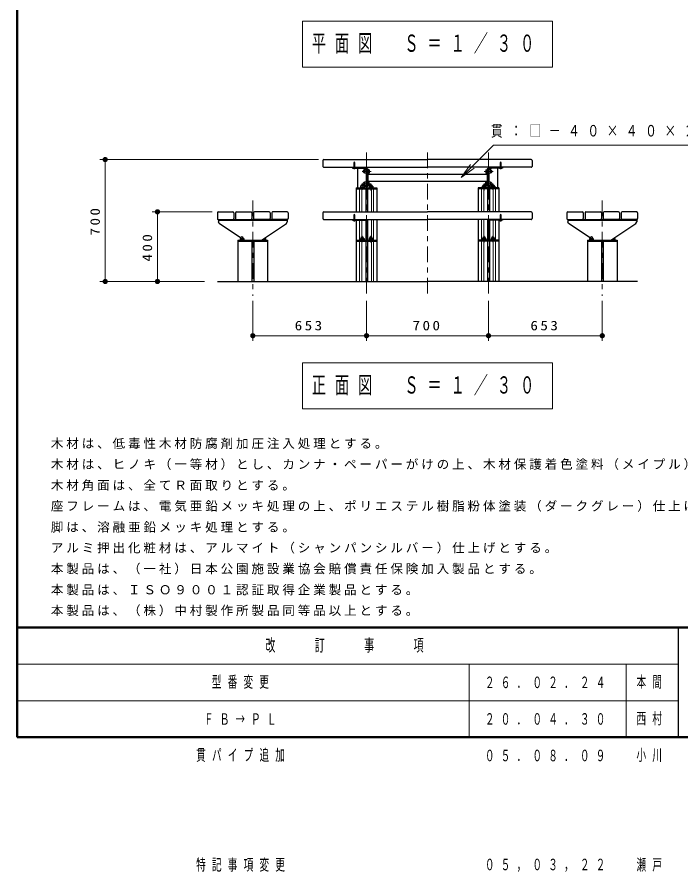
# Model space of a CAD drawing. Units: millimetres on the paper, with parts at other scales. Extents: x -365 to 0, y -26 to 257.
# Drawn here: x -365 to -238, y -25.8 to 137.8 of the extents above; entities that cross this region are included whole.
import ezdxf

# ---------------------------------------------------------------- set-up
doc = ezdxf.new("R2010")
doc.units = ezdxf.units.MM
doc.linetypes.add('USER1', pattern=[4.5, 2.5, -2])
doc.linetypes.add('USER2', pattern=[6, 3, -1, 1, -1])
doc.layers.add('99', color=7, linetype='Continuous')
doc.layers.add('CLASS1', color=7, linetype='Continuous', lineweight=25)
doc.layers.add('NAKAMURA図枠', color=7, linetype='Continuous', lineweight=13)
doc.styles.add('ＭＳ ゴシック', font='')
doc.styles.get('ＭＳ ゴシック').set_extended_font_data('MS Gothic')

# ---------------------------------------------------------------- blocks, each defined once
blk = doc.blocks.new('filled_dot')
at = {"color": 0, "linetype": 'Continuous', "lineweight": -2, "const_width": 1.25}
blk.add_lwpolyline([(-0.625, 0, 1), (0.625, 0, 1)], format="xyb", close=True, dxfattribs=at)

msp = doc.modelspace()

# ---------------------------------------------------------------- linework, layer by layer
at = {"layer": 'CLASS1', "lineweight": 13}
for p, q in [((-310.377, 137.054), (-310.377, 128.254)), ((-262.577, 137.054), (-310.377, 137.054)), ((-262.577, 128.254), (-262.577, 137.054)), ((-310.377, 128.254), (-262.577, 128.254)), ((-307.31, 110.574), (-349.143, 110.574)), ((-348.143, 87.241), (-348.143, 110.574)), ((-280.032, 107.131), (-278.264, 109.606)), ((-280.032, 107.131), (-277.911, 109.253)), ((-277.557, 108.899), (-280.032, 107.131)), ((-299.477, 104.941), (-299.477, 100.574)), ((-299.066, 104.941), (-299.066, 100.574)), ((-297.22, 104.941), (-297.22, 100.574)), ((-296.81, 104.941), (-296.81, 100.574)), ((-276.143, 104.941), (-276.143, 100.574)), ((-275.733, 104.941), (-275.733, 100.574)), ((-273.887, 104.941), (-273.887, 100.574)), ((-273.477, 104.941), (-273.477, 100.574)), ((-327.677, 100.574), (-339.143, 100.574)), ((-338.143, 87.241), (-338.143, 100.574)), ((-299.477, 98.958), (-299.477, 95.141)), ((-299.066, 98.958), (-299.066, 95.743)), ((-297.22, 99.108), (-297.22, 95.743)), ((-296.81, 99.108), (-296.81, 95.141)), ((-276.143, 99.108), (-276.143, 95.141)), ((-275.733, 99.108), (-275.733, 95.743)), ((-273.887, 98.958), (-273.887, 95.743)), ((-273.477, 98.958), (-273.477, 95.141)), ((-299.477, 94.941), (-299.477, 87.241)), ((-299.066, 94.941), (-299.066, 87.241)), ((-297.22, 94.941), (-297.22, 87.241)), ((-296.81, 94.941), (-296.81, 87.241)), ((-276.143, 94.941), (-276.143, 87.241)), ((-275.733, 94.941), (-275.733, 87.241)), ((-273.887, 94.941), (-273.887, 87.241)), ((-273.477, 94.941), (-273.477, 87.241)), ((-329.143, 87.241), (-349.143, 87.241)), ((-329.143, 87.241), (-339.143, 87.241)), ((-319.91, 83.512), (-319.91, 75.86)), ((-298.143, 83.512), (-298.143, 75.86)), ((-274.81, 83.512), (-274.81, 75.86)), ((-253.043, 83.512), (-253.043, 75.86)), ((-298.143, 76.86), (-319.91, 76.86)), ((-274.81, 76.86), (-298.143, 76.86)), ((-253.043, 76.86), (-274.81, 76.86)), ((-310.377, 71.641), (-310.377, 62.841)), ((-262.577, 71.641), (-310.377, 71.641)), ((-262.577, 62.841), (-262.577, 71.641)), ((-310.377, 62.841), (-262.577, 62.841))]:
    msp.add_line(p, q, dxfattribs=at)
at = {"layer": 'CLASS1', "linetype": 'USER2', "lineweight": 13}
for p, q in [((-298.143, 111.941), (-298.143, 84.512)), ((-286.477, 111.941), (-286.477, 84.512)), ((-274.81, 111.941), (-274.81, 84.512)), ((-299.009, 108.291), (-297.288, 108.291)), ((-273.944, 108.291), (-275.665, 108.291)), ((-299.009, 105.958), (-297.288, 105.958)), ((-298.977, 105.992), (-298.977, 104.766)), ((-297.31, 105.992), (-297.31, 104.672)), ((-273.944, 105.958), (-275.665, 105.958)), ((-275.643, 105.992), (-275.643, 104.672)), ((-273.977, 105.992), (-273.977, 104.766)), ((-319.91, 102.741), (-319.91, 84.512)), ((-253.043, 102.741), (-253.043, 84.512)), ((-298.977, 95.992), (-298.977, 94.766)), ((-297.31, 95.992), (-297.31, 94.672)), ((-275.643, 95.992), (-275.643, 94.672)), ((-273.977, 95.992), (-273.977, 94.766))]:
    msp.add_line(p, q, dxfattribs=at)
at = {"layer": 'CLASS1'}
for p, q in [((-306.477, 110.408), (-306.477, 109.274)), ((-306.31, 110.574), (-286.477, 110.574)), ((-266.643, 110.574), (-286.477, 110.574)), ((-266.477, 110.408), (-266.477, 109.274)), ((-306.31, 109.108), (-286.477, 109.108)), ((-300.81, 109.108), (-300.81, 108.958)), ((-300.81, 108.958), (-298.218, 108.958)), ((-299.885, 108.957), (-299.885, 105.141)), ((-298.718, 108.957), (-298.218, 108.457)), ((-298.218, 108.958), (-298.218, 105.141)), ((-298.068, 108.958), (-298.068, 105.141)), ((-298.068, 108.791), (-297.918, 108.791)), ((-297.918, 108.791), (-297.918, 105.458)), ((-297.885, 108.641), (-297.918, 108.641)), ((-297.885, 108.641), (-297.885, 107.941)), ((-297.652, 108.624), (-297.885, 108.624)), ((-297.652, 108.624), (-297.652, 107.958)), ((-266.643, 109.108), (-286.477, 109.108)), ((-275.302, 108.624), (-275.068, 108.624)), ((-275.302, 108.624), (-275.302, 107.958)), ((-275.068, 108.641), (-275.035, 108.641)), ((-275.068, 108.641), (-275.068, 107.941)), ((-275.035, 108.791), (-275.035, 105.458)), ((-274.885, 108.791), (-275.035, 108.791)), ((-274.885, 108.958), (-274.885, 105.141)), ((-272.143, 108.958), (-274.735, 108.958)), ((-274.735, 108.958), (-274.735, 105.141)), ((-274.235, 108.957), (-274.735, 108.457)), ((-273.068, 108.957), (-273.068, 105.141)), ((-272.143, 109.108), (-272.143, 108.958)), ((-297.885, 107.941), (-297.918, 107.941)), ((-297.918, 107.791), (-275.035, 107.791)), ((-297.918, 106.458), (-275.035, 106.458)), ((-297.652, 107.958), (-297.885, 107.958)), ((-275.302, 107.958), (-275.068, 107.958)), ((-275.068, 107.941), (-275.035, 107.941)), ((-300.143, 105.141), (-300.143, 100.574)), ((-300.143, 105.141), (-296.143, 105.141)), ((-300.143, 104.941), (-296.143, 104.941)), ((-298.218, 105.641), (-298.718, 105.141)), ((-298.31, 104.941), (-298.31, 100.574)), ((-298.068, 105.458), (-297.918, 105.458)), ((-297.977, 104.941), (-297.977, 100.574)), ((-297.885, 106.308), (-297.918, 106.308)), ((-297.885, 105.608), (-297.918, 105.608)), ((-297.885, 105.608), (-297.885, 106.308)), ((-297.652, 106.291), (-297.885, 106.291)), ((-297.652, 105.624), (-297.885, 105.624)), ((-297.66, 105.474), (-296.96, 105.474)), ((-297.66, 105.474), (-297.66, 105.141)), ((-297.66, 105.208), (-296.96, 105.208)), ((-297.652, 105.624), (-297.652, 106.291)), ((-296.96, 105.474), (-296.96, 105.141)), ((-296.143, 105.141), (-296.143, 100.574)), ((-276.81, 105.141), (-276.81, 100.574)), ((-272.81, 105.141), (-276.81, 105.141)), ((-272.81, 104.941), (-276.81, 104.941)), ((-275.293, 105.474), (-275.993, 105.474)), ((-275.993, 105.474), (-275.993, 105.141)), ((-275.293, 105.208), (-275.993, 105.208)), ((-275.302, 105.624), (-275.302, 106.291)), ((-275.302, 106.291), (-275.068, 106.291)), ((-275.302, 105.624), (-275.068, 105.624)), ((-275.293, 105.474), (-275.293, 105.141)), ((-275.068, 105.608), (-275.068, 106.308)), ((-275.068, 106.308), (-275.035, 106.308)), ((-275.068, 105.608), (-275.035, 105.608)), ((-274.885, 105.458), (-275.035, 105.458)), ((-274.977, 104.941), (-274.977, 100.574)), ((-274.735, 105.641), (-274.235, 105.141)), ((-274.643, 104.941), (-274.643, 100.574)), ((-274.327, 105.474), (-274.327, 105.141)), ((-273.627, 105.474), (-274.327, 105.474)), ((-273.627, 105.208), (-274.327, 105.208)), ((-273.627, 105.474), (-273.627, 105.141)), ((-272.81, 105.141), (-272.81, 100.574)), ((-326.677, 100.407), (-326.677, 99.274)), ((-326.51, 100.574), (-323.71, 100.574)), ((-323.543, 100.407), (-323.543, 99.274)), ((-323.21, 100.407), (-323.21, 99.274)), ((-323.043, 100.574), (-320.243, 100.574)), ((-320.077, 100.407), (-320.077, 99.274)), ((-319.743, 100.407), (-319.743, 99.274)), ((-316.777, 100.574), (-319.577, 100.574)), ((-316.61, 100.407), (-316.61, 99.274)), ((-316.277, 100.407), (-316.277, 99.274)), ((-313.31, 100.574), (-316.11, 100.574)), ((-313.143, 100.407), (-313.143, 99.274)), ((-306.477, 100.408), (-306.477, 99.274)), ((-306.31, 100.574), (-286.477, 100.574)), ((-266.643, 100.574), (-286.477, 100.574)), ((-266.477, 100.408), (-266.477, 99.274)), ((-259.81, 100.407), (-259.81, 99.274)), ((-259.643, 100.574), (-256.843, 100.574)), ((-256.677, 100.407), (-256.677, 99.274)), ((-256.343, 100.407), (-256.343, 99.274)), ((-256.177, 100.574), (-253.377, 100.574)), ((-253.21, 100.407), (-253.21, 99.274)), ((-252.877, 100.407), (-252.877, 99.274)), ((-249.91, 100.574), (-252.71, 100.574)), ((-249.743, 100.407), (-249.743, 99.274)), ((-249.41, 100.407), (-249.41, 99.274)), ((-246.443, 100.574), (-249.243, 100.574)), ((-246.277, 100.407), (-246.277, 99.274)), ((-326.51, 99.107), (-323.71, 99.107)), ((-326.493, 99.107), (-326.493, 98.624)), ((-326.493, 99.107), (-313.243, 99.107)), ((-326.493, 98.957), (-313.327, 98.957)), ((-326.355, 98.364), (-326.493, 98.624)), ((-322.25, 95.595), (-326.355, 98.364)), ((-323.043, 99.107), (-320.243, 99.107)), ((-316.777, 99.107), (-319.577, 99.107)), ((-318.243, 95.141), (-313.465, 98.364)), ((-313.31, 99.107), (-316.11, 99.107)), ((-313.465, 98.364), (-313.327, 98.624)), ((-313.327, 99.107), (-313.327, 98.624)), ((-306.31, 99.108), (-286.477, 99.108)), ((-300.81, 99.108), (-300.81, 98.958)), ((-300.81, 98.958), (-298.218, 98.958)), ((-300.143, 98.958), (-300.143, 87.241)), ((-298.31, 98.958), (-298.31, 95.141)), ((-298.218, 98.958), (-298.218, 95.141)), ((-298.068, 98.958), (-298.068, 95.141)), ((-297.977, 99.108), (-297.977, 95.141)), ((-296.143, 99.108), (-296.143, 87.241)), ((-266.643, 99.108), (-286.477, 99.108)), ((-276.81, 99.108), (-276.81, 87.241)), ((-274.977, 99.108), (-274.977, 95.141)), ((-274.885, 98.958), (-274.885, 95.141)), ((-272.143, 98.958), (-274.735, 98.958)), ((-274.735, 98.958), (-274.735, 95.141)), ((-274.643, 98.958), (-274.643, 95.141)), ((-272.81, 98.958), (-272.81, 87.241)), ((-272.143, 99.108), (-272.143, 98.958)), ((-259.643, 99.107), (-256.843, 99.107)), ((-259.627, 99.107), (-259.627, 98.624)), ((-259.627, 99.107), (-246.377, 99.107)), ((-259.627, 98.957), (-246.46, 98.957)), ((-259.488, 98.364), (-259.627, 98.624)), ((-255.383, 95.595), (-259.488, 98.364)), ((-256.177, 99.107), (-253.377, 99.107)), ((-249.91, 99.107), (-252.71, 99.107)), ((-251.377, 95.141), (-246.598, 98.364)), ((-246.443, 99.107), (-249.243, 99.107)), ((-246.598, 98.364), (-246.46, 98.624)), ((-246.46, 99.107), (-246.46, 98.624)), ((-322.743, 95.141), (-322.743, 87.241)), ((-322.743, 95.141), (-317.077, 95.141)), ((-322.743, 94.941), (-317.077, 94.941)), ((-322.343, 95.474), (-321.643, 95.474)), ((-322.343, 95.474), (-322.343, 95.141)), ((-322.343, 95.207), (-321.643, 95.207)), ((-321.643, 95.474), (-321.643, 95.141)), ((-320.077, 94.941), (-320.077, 87.241)), ((-319.71, 94.941), (-319.71, 87.241)), ((-318.177, 95.186), (-318.177, 95.141)), ((-317.477, 95.207), (-318.144, 95.207)), ((-317.477, 95.474), (-317.749, 95.474)), ((-317.477, 95.474), (-317.477, 95.141)), ((-317.077, 95.141), (-317.077, 87.241)), ((-300.143, 95.141), (-296.143, 95.141)), ((-300.143, 94.941), (-296.143, 94.941)), ((-299.327, 95.474), (-299.327, 95.141)), ((-299.327, 95.474), (-298.627, 95.474)), ((-299.327, 95.208), (-298.627, 95.208)), ((-298.627, 95.474), (-298.627, 95.141)), ((-298.31, 94.941), (-298.31, 87.241)), ((-297.977, 94.941), (-297.977, 87.241)), ((-297.66, 95.474), (-296.96, 95.474)), ((-297.66, 95.474), (-297.66, 95.141)), ((-297.66, 95.208), (-296.96, 95.208)), ((-296.96, 95.474), (-296.96, 95.141)), ((-272.81, 95.141), (-276.81, 95.141)), ((-272.81, 94.941), (-276.81, 94.941)), ((-275.293, 95.474), (-275.993, 95.474)), ((-275.993, 95.474), (-275.993, 95.141)), ((-275.293, 95.208), (-275.993, 95.208)), ((-275.293, 95.474), (-275.293, 95.141)), ((-274.977, 94.941), (-274.977, 87.241)), ((-274.643, 94.941), (-274.643, 87.241)), ((-274.327, 95.474), (-274.327, 95.141)), ((-273.627, 95.474), (-274.327, 95.474)), ((-273.627, 95.208), (-274.327, 95.208)), ((-273.627, 95.474), (-273.627, 95.141)), ((-255.877, 95.141), (-255.877, 87.241)), ((-255.877, 95.141), (-250.21, 95.141)), ((-255.877, 94.941), (-250.21, 94.941)), ((-255.477, 95.474), (-254.777, 95.474)), ((-255.477, 95.474), (-255.477, 95.141)), ((-255.477, 95.207), (-254.777, 95.207)), ((-254.777, 95.474), (-254.777, 95.141)), ((-253.21, 94.941), (-253.21, 87.241)), ((-252.843, 94.941), (-252.843, 87.241)), ((-251.31, 95.186), (-251.31, 95.141)), ((-250.61, 95.207), (-251.278, 95.207)), ((-250.61, 95.474), (-250.882, 95.474)), ((-250.61, 95.474), (-250.61, 95.141)), ((-250.21, 95.141), (-250.21, 87.241)), ((-326.677, 87.241), (-286.477, 87.241)), ((-246.277, 87.241), (-286.477, 87.241))]:
    msp.add_line(p, q, dxfattribs=at)
at = {"layer": 'CLASS1', "linetype": 'USER1', "lineweight": 13}
for p, q in [((-300.477, 110.124), (-300.56, 109.948)), ((-300.56, 109.948), (-300.56, 108.958)), ((-300.477, 110.124), (-300.393, 109.948)), ((-300.393, 109.948), (-300.393, 108.958)), ((-272.477, 110.124), (-272.56, 109.948)), ((-272.56, 109.948), (-272.56, 108.958)), ((-272.477, 110.124), (-272.393, 109.948)), ((-272.393, 109.948), (-272.393, 108.958)), ((-298.518, 108.624), (-298.252, 108.624)), ((-298.518, 108.624), (-298.518, 107.958)), ((-298.252, 108.641), (-298.218, 108.641)), ((-298.252, 108.641), (-298.252, 107.941)), ((-274.702, 108.641), (-274.735, 108.641)), ((-274.702, 108.641), (-274.702, 107.941)), ((-274.435, 108.624), (-274.702, 108.624)), ((-274.435, 108.624), (-274.435, 107.958)), ((-298.518, 107.958), (-298.252, 107.958)), ((-298.252, 107.941), (-298.218, 107.941)), ((-274.702, 107.941), (-274.735, 107.941)), ((-274.435, 107.958), (-274.702, 107.958)), ((-299.327, 105.474), (-299.327, 105.141)), ((-299.327, 105.474), (-298.627, 105.474)), ((-299.327, 105.208), (-298.627, 105.208)), ((-298.627, 105.474), (-298.627, 105.141)), ((-298.518, 106.291), (-298.252, 106.291)), ((-298.518, 105.624), (-298.518, 106.291)), ((-298.518, 105.624), (-298.252, 105.624)), ((-298.252, 106.308), (-298.218, 106.308)), ((-298.252, 105.608), (-298.252, 106.308)), ((-298.252, 105.608), (-298.218, 105.608)), ((-274.702, 106.308), (-274.735, 106.308)), ((-274.702, 105.608), (-274.735, 105.608)), ((-274.702, 105.608), (-274.702, 106.308)), ((-274.435, 106.291), (-274.702, 106.291)), ((-274.435, 105.624), (-274.702, 105.624)), ((-274.435, 105.624), (-274.435, 106.291)), ((-300.477, 100.124), (-300.56, 99.948)), ((-300.56, 99.948), (-300.56, 98.958)), ((-300.477, 100.124), (-300.393, 99.948)), ((-300.393, 99.948), (-300.393, 98.958)), ((-272.477, 100.124), (-272.56, 99.948)), ((-272.56, 99.948), (-272.56, 98.958)), ((-272.477, 100.124), (-272.393, 99.948)), ((-272.393, 99.948), (-272.393, 98.958))]:
    msp.add_line(p, q, dxfattribs=at)
at = {"layer": 'CLASS1', "lineweight": 13}
msp.add_lwpolyline([(-280.032, 107.131), (-273.846, 113.318), (-234.846, 113.318)], dxfattribs=at)
at = {"layer": 'CLASS1'}
for centre, radius, start, end in [((-306.31, 110.408), 0.167, 90, 180), ((-266.643, 110.408), 0.167, 360, 90), ((-306.31, 109.274), 0.167, 179.99999, 270), ((-300.477, 109.065), 0.229, 208.07248, 331.92752), ((-298.218, 108.958), 0.15, 0, 90), ((-274.735, 108.958), 0.15, 90, 180), ((-272.477, 109.065), 0.229, 208.07248, 331.92752), ((-266.643, 109.274), 0.167, 270, 0.00001), ((-297.31, 105.474), 0.283, 0, 180), ((-275.643, 105.474), 0.283, 360, 180), ((-273.977, 105.474), 0.283, 360, 180), ((-326.51, 100.407), 0.167, 90, 180), ((-323.71, 100.407), 0.167, 0, 90), ((-323.043, 100.407), 0.167, 90, 180), ((-320.243, 100.407), 0.167, 0, 90), ((-319.577, 100.407), 0.167, 90, 180), ((-316.777, 100.407), 0.167, 360, 90), ((-316.11, 100.407), 0.167, 90, 180), ((-313.31, 100.407), 0.167, 360, 90), ((-306.31, 100.408), 0.167, 90, 180), ((-266.643, 100.408), 0.167, 360, 90), ((-259.643, 100.407), 0.167, 90, 180), ((-256.843, 100.407), 0.167, 0, 90), ((-256.177, 100.407), 0.167, 90, 180), ((-253.377, 100.407), 0.167, 0, 90), ((-252.71, 100.407), 0.167, 90, 180), ((-249.91, 100.407), 0.167, 360, 90), ((-249.243, 100.407), 0.167, 90, 180), ((-246.443, 100.407), 0.167, 360, 90), ((-326.51, 99.274), 0.167, 179.99999, 270), ((-323.71, 99.274), 0.167, 270, 0), ((-323.043, 99.274), 0.167, 179.99999, 270), ((-320.243, 99.274), 0.167, 270, 0), ((-319.577, 99.274), 0.167, 180, 270), ((-316.777, 99.274), 0.167, 270, 0.00001), ((-316.11, 99.274), 0.167, 180, 270), ((-313.31, 99.274), 0.167, 270, 0.00001), ((-306.31, 99.274), 0.167, 179.99999, 270), ((-300.477, 99.065), 0.229, 208.07248, 331.92752), ((-298.218, 98.958), 0.15, 0, 90), ((-274.735, 98.958), 0.15, 90, 180), ((-272.477, 99.065), 0.229, 208.07248, 331.92752), ((-266.643, 99.274), 0.167, 270, 0.00001), ((-259.643, 99.274), 0.167, 179.99999, 270), ((-256.843, 99.274), 0.167, 270, 0), ((-256.177, 99.274), 0.167, 179.99999, 270), ((-253.377, 99.274), 0.167, 270, 0), ((-252.71, 99.274), 0.167, 180, 270), ((-249.91, 99.274), 0.167, 270, 0.00001), ((-249.243, 99.274), 0.167, 180, 270), ((-246.443, 99.274), 0.167, 270, 0.00001), ((-321.993, 95.474), 0.283, 359.99999, 179.99999), ((-317.827, 95.474), 0.283, 0.00001, 25.20722), ((-298.977, 95.474), 0.283, 0, 180), ((-297.31, 95.474), 0.283, 0, 180), ((-275.643, 95.474), 0.283, 360, 180), ((-273.977, 95.474), 0.283, 360, 180), ((-255.127, 95.474), 0.283, 359.99999, 179.99999), ((-250.96, 95.474), 0.283, 0.00001, 25.20722)]:
    msp.add_arc(centre, radius, start, end, dxfattribs=at)
at = {"layer": 'CLASS1', "linetype": 'USER1', "lineweight": 13}
for centre, start, end in [((-298.518, 108.291), 89.99999, 270), ((-274.435, 108.291), 270, 90), ((-298.977, 105.474), 0, 180), ((-298.518, 105.958), 89.99999, 270), ((-274.435, 105.958), 270, 90)]:
    msp.add_arc(centre, 0.283, start, end, dxfattribs=at)
at = {"layer": 'NAKAMURA図枠', "lineweight": 50}
for p, q in [((-365, 257), (-365, 0)), ((-365, 21), (0, 21)), ((-365, 0), (0, 0))]:
    msp.add_line(p, q, dxfattribs=at)
at = {"layer": 'NAKAMURA図枠', "color": 211, "lineweight": 25}
msp.add_line((-238.5, 21), (-238.5, 0), dxfattribs=at)
at = {"layer": 'NAKAMURA図枠'}
for p, q in [((-365, 14), (-238.5, 14)), ((-278.5, 14), (-278.5, 0)), ((-248.5, 14), (-248.5, 0)), ((-365, 7), (-238.5, 7))]:
    msp.add_line(p, q, dxfattribs=at)

# ---------------------------------------------------------------- block references
at = {"layer": 'CLASS1', "lineweight": 13, "xscale": 0.4, "yscale": 0.4}
for p, rotation in [((-348.143, 110.574), 270), ((-338.143, 100.574), 270), ((-348.143, 87.241), 90), ((-338.143, 87.241), 90), ((-298.143, 76.86), 180), ((-274.81, 76.86), 180), ((-253.043, 76.86), 180)]:
    msp.add_blockref('filled_dot', p, dxfattribs=dict(at, rotation=rotation))
msp.add_blockref('filled_dot', (-319.91, 76.86), dxfattribs=at)

# ---------------------------------------------------------------- texts
at = {"layer": '99', "char_height": 2.199, "attachment_point": 4, "style": 'ＭＳ ゴシック'}
for s, insert in [('\\T1.64;\\W0.6;型番変更', (-327.75, 10.5)), ('\\T1.64;\\W0.6;２６．０２．２４', (-275.5, 10.5)), ('\\T1.64;\\W0.6;本間', (-246.5, 10.5)), ('\\T1.64;\\W0.6;西村', (-246.5, 3.5)), ('\\T1.64;\\W0.6;ＦＢ→ＰＬ', (-329.25, 3.5)), ('\\T1.64;\\W0.6;２０．０４．３０', (-275.5, 3.5)), ('\\T1.64;\\W0.6;貫パイプ追加', (-330.75, -3.5)), ('\\T1.64;\\W0.6;０５．０８．０９', (-275.5, -3.5)), ('\\T1.64;\\W0.6;小川', (-246.5, -3.5)), ('\\T1.64;\\W0.6;特記事項変更', (-330.75, -24.5)), ('\\T1.64;\\W0.6;０５，０３，２２', (-275.5, -24.5)), ('\\T1.64;\\W0.6;瀬戸', (-246.5, -24.5))]:
    msp.add_mtext(s, dxfattribs=dict(at, insert=insert))
at = {"layer": 'CLASS1', "style": 'ＭＳ ゴシック'}
for s, insert, char_height, attachment_point in [('\\T1.64;\\W0.6;平面図\u3000Ｓ＝１／３０', (-286.477, 132.654), 3.299, 5), ('\\T1.64;\\W0.75;貫：□－４０×４０×２．３', (-274.346, 115.968), 2.199, 4), ('\\T1.33;\\W1.15;653', (-309.027, 77.86), 1.833, 8), ('\\T1.33;\\W1.15;700', (-286.477, 77.86), 1.833, 8), ('\\T1.33;\\W1.15;653', (-263.927, 77.86), 1.833, 8), ('\\T1.64;\\W0.6;正面図\u3000Ｓ＝１／３０', (-286.477, 67.241), 3.299, 5), ('\\T1.23;木材は、低毒性木材防腐剤加圧注入処理とする。', (-358.545, 55.164), 1.76, 7), ('\\T1.23;木材は、ヒノキ（一等材）とし、カンナ・ペーパーがけの上、木材保護着色塗料（メイプル）塗装仕上げとする。', (-358.545, 51.164), 1.76, 7), ('\\T1.23;木材角面は、全てＲ面取りとする。', (-358.545, 47.164), 1.76, 7), ('\\T1.23;座フレームは、電気亜鉛メッキ処理の上、ポリエステル樹脂粉体塗装（ダークグレー）仕上げとする。', (-358.545, 43.164), 1.76, 7), ('\\T1.23;脚は、溶融亜鉛メッキ処理とする。', (-358.545, 39.164), 1.76, 7), ('\\T1.23;アルミ押出化粧材は、アルマイト（シャンパンシルバー）仕上げとする。', (-358.545, 35.164), 1.76, 7), ('\\T1.23;本製品は、（一社）日本公園施設業協会賠償責任保険加入製品とする。', (-358.545, 31.164), 1.76, 7), ('\\T1.23;本製品は、ＩＳＯ９００１認証取得企業製品とする。', (-358.545, 27.164), 1.76, 7), ('\\T1.23;本製品は、（株）中村製作所製品同等品以上とする。', (-358.545, 23.164), 1.76, 7)]:
    msp.add_mtext(s, dxfattribs=dict(at, insert=insert, char_height=char_height, attachment_point=attachment_point))
at = {"layer": 'CLASS1', "char_height": 1.833, "attachment_point": 8, "rotation": 90, "style": 'ＭＳ ゴシック'}
for s, insert in [('\\T1.33;\\W1.15;700', (-349.143, 98.908)), ('\\T1.33;\\W1.15;400', (-339.143, 93.908))]:
    msp.add_mtext(s, dxfattribs=dict(at, insert=insert))
at = {"layer": 'NAKAMURA図枠', "color": 4, "insert": (-301.75, 17.5), "char_height": 2.346, "attachment_point": 5, "style": 'ＭＳ ゴシック'}
msp.add_mtext('\\T1.64;\\W0.6;改\u3000\u3000訂\u3000\u3000事\u3000\u3000項', dxfattribs=at)

doc.saveas('drawing.dxf')
